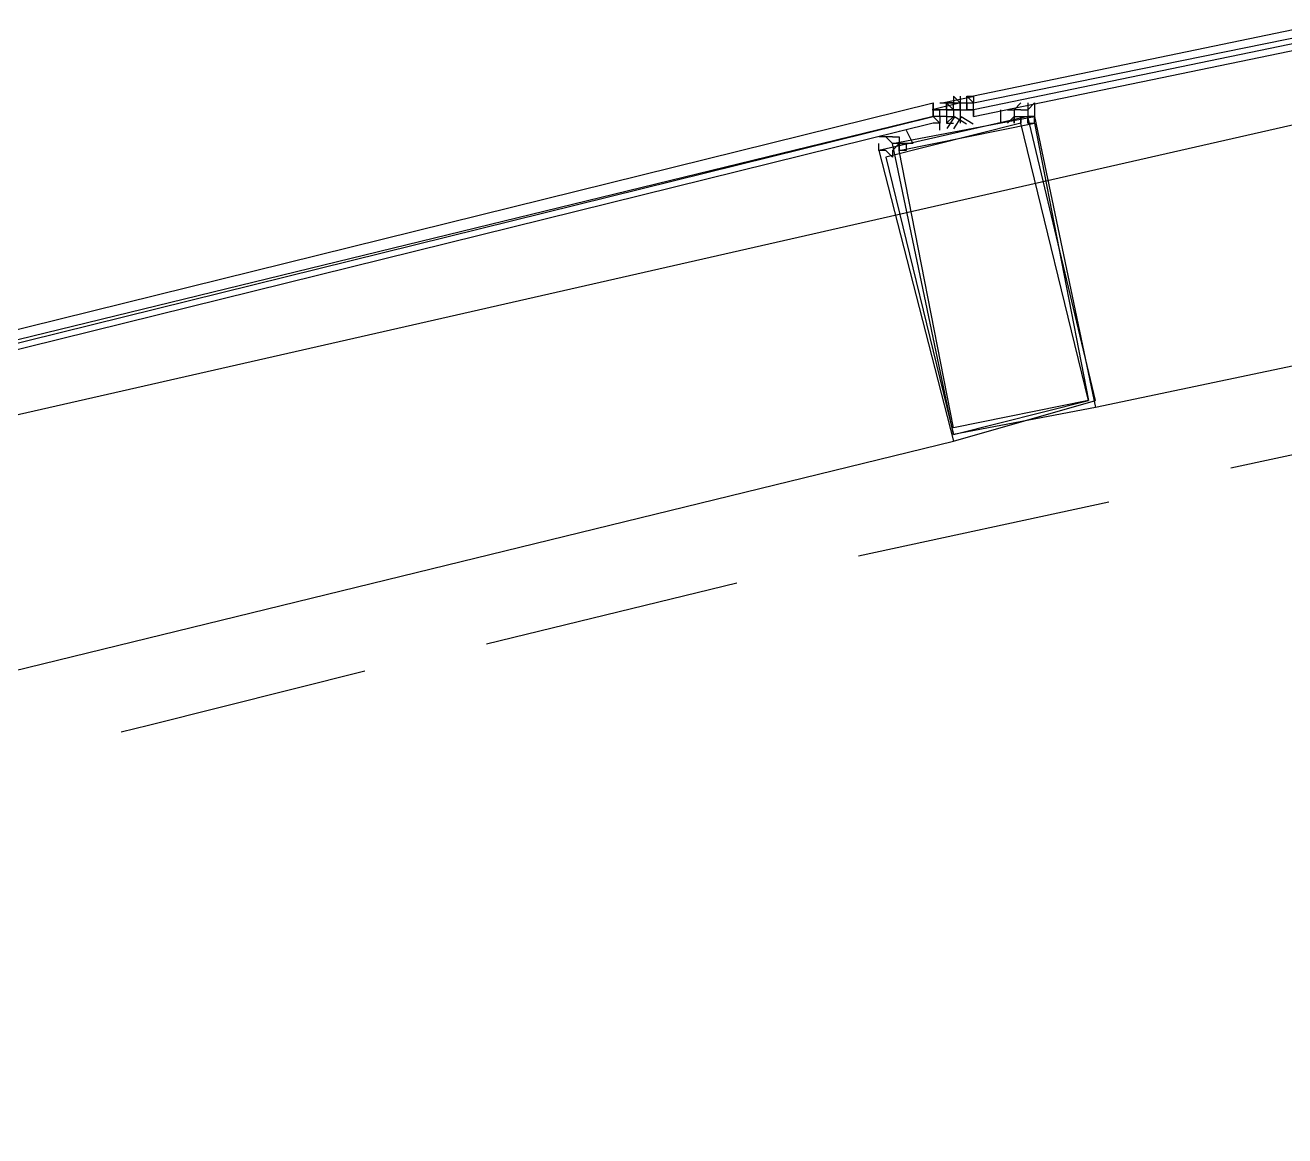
# Model space of a CAD drawing. Header units: feet. Extents: x -84 to 198, y -22 to 181.
# Drawn here: x 61.891 to 64.373, y 149.422 to 151.611 of the extents above; entities that cross this region are included whole.
import ezdxf

# ---------------------------------------------------------------- set-up
doc = ezdxf.new("R2010")
doc.units = ezdxf.units.FT
doc.layers.add('A-AREA-UNIDAD', color=30, linetype='CONTINUOUS')
doc.layers.add('A-LINEA', color=7, linetype='CONTINUOUS')

msp = doc.modelspace()

# ---------------------------------------------------------------- linework, layer by layer
at = {"layer": 'A-AREA-UNIDAD'}
msp.add_lwpolyline([(86.112, 153.9733), (76.032, 153.3689), (67.2, 152.0533), (60.16, 150.4533), (60.08, 150.2578), (59.44, 150.2578), (56.48, 149.4222)], dxfattribs=at)
at = {"layer": 'A-LINEA'}
for p, q in [((67.6267, 151.6178), (64, 150.8578)), ((63.678, 151.4449), (63.7343, 151.4587)), ((63.68, 151.4578), (63.68, 151.4578)), ((63.68, 151.4578), (63.68, 151.4578)), ((63.68, 151.4578), (63.68, 151.4578)), ((63.68, 151.4578), (63.68, 151.4578)), ((63.68, 151.4578), (63.68, 151.4578)), ((63.68, 151.4578), (63.68, 151.4578)), ((63.68, 151.4578), (63.68, 151.4578)), ((63.68, 151.4578), (63.68, 151.4578)), ((63.68, 151.4578), (63.68, 151.4578)), ((63.68, 151.4578), (63.68, 151.4578)), ((63.68, 151.4578), (63.68, 151.4578)), ((63.6933, 151.4578), (63.7067, 151.4578)), ((63.6933, 151.4578), (63.6933, 151.4578)), ((63.6933, 151.4578), (63.6933, 151.4578)), ((63.6933, 151.4578), (63.6933, 151.4578)), ((63.6933, 151.4578), (63.6933, 151.4578)), ((63.6933, 151.4578), (63.6933, 151.4578)), ((63.6933, 151.4578), (63.6933, 151.4578)), ((63.7015, 151.4586), (63.7583, 151.4703)), ((63.7067, 151.4578), (63.7067, 151.4578)), ((63.7067, 151.4578), (63.7067, 151.4578)), ((63.7067, 151.4578), (63.7067, 151.4578)), ((63.72, 151.4578), (63.7067, 151.4578)), ((63.7067, 151.4578), (63.7067, 151.4578)), ((63.7067, 151.4578), (63.7067, 151.4578)), ((63.72, 151.4578), (63.7067, 151.4578)), ((63.72, 151.4578), (63.7067, 151.4578)), ((63.7067, 151.4444), (63.7067, 151.4578)), ((63.7067, 151.4578), (63.72, 151.4444)), ((63.7067, 151.4578), (63.7067, 151.4578)), ((63.72, 151.4578), (63.7067, 151.4578)), ((63.7067, 151.4578), (63.7067, 151.4578)), ((63.72, 151.4578), (63.7067, 151.4578)), ((63.72, 151.4578), (63.7067, 151.4578)), ((63.7067, 151.4578), (63.7067, 151.4578)), ((63.72, 151.4578), (63.7067, 151.4578)), ((63.7067, 151.4578), (63.7067, 151.4578)), ((63.7067, 151.4444), (63.7067, 151.4578)), ((63.7067, 151.4444), (63.7067, 151.4578)), ((63.7067, 151.4578), (63.7067, 151.4578)), ((63.7067, 151.4578), (63.7067, 151.4578)), ((63.7067, 151.4578), (63.7067, 151.4578)), ((63.7067, 151.4578), (63.7067, 151.4578)), ((63.7067, 151.4578), (63.7067, 151.4444)), ((63.7067, 151.4578), (63.7067, 151.4578)), ((63.7067, 151.4578), (63.7067, 151.4578)), ((63.7067, 151.4444), (63.7067, 151.4578)), ((63.7067, 151.4578), (63.7067, 151.4578)), ((63.7067, 151.4578), (63.7067, 151.4578)), ((63.7067, 151.4578), (63.7067, 151.4578)), ((63.7067, 151.4578), (63.7067, 151.4578)), ((63.7067, 151.4578), (63.7067, 151.4578)), ((63.72, 151.4578), (63.7067, 151.4578)), ((63.7067, 151.4578), (63.7067, 151.4578)), ((63.7067, 151.4578), (63.7067, 151.4578)), ((63.7067, 151.4578), (63.7067, 151.4578)), ((63.7067, 151.4578), (63.72, 151.4578)), ((63.7067, 151.4578), (63.7067, 151.4578)), ((63.7067, 151.4578), (63.7067, 151.4578)), ((63.7067, 151.4578), (63.7067, 151.4578)), ((63.7067, 151.4578), (63.7067, 151.4578)), ((63.7067, 151.4578), (63.7067, 151.4578)), ((63.7067, 151.4578), (63.7067, 151.4578)), ((63.7067, 151.4444), (63.7067, 151.4578)), ((63.72, 151.4711), (63.72, 151.4578)), ((63.72, 151.4711), (63.7333, 151.4578)), ((63.72, 151.4578), (63.72, 151.4578)), ((63.72, 151.4578), (63.72, 151.4578)), ((63.72, 151.4578), (63.7333, 151.4578)), ((63.72, 151.4578), (63.72, 151.4578)), ((63.72, 151.4444), (63.72, 151.4578)), ((63.72, 151.4578), (63.72, 151.4578)), ((63.72, 151.4578), (63.72, 151.4578)), ((63.72, 151.4578), (63.72, 151.4578)), ((63.72, 151.4578), (63.72, 151.4578)), ((63.72, 151.4578), (63.72, 151.4578)), ((63.72, 151.4444), (63.72, 151.4578)), ((63.72, 151.4578), (63.72, 151.4578)), ((63.72, 151.4578), (63.72, 151.4578)), ((63.72, 151.4578), (63.72, 151.4578)), ((63.72, 151.4578), (63.72, 151.4578)), ((63.72, 151.4578), (63.72, 151.4578)), ((63.72, 151.4578), (63.72, 151.4578)), ((63.72, 151.4578), (63.72, 151.4578)), ((63.72, 151.4578), (63.72, 151.4578)), ((63.72, 151.4578), (63.72, 151.4578)), ((63.72, 151.4578), (63.72, 151.4578)), ((63.72, 151.4578), (63.72, 151.4578)), ((63.72, 151.4578), (63.72, 151.4578)), ((63.72, 151.4578), (63.72, 151.4578)), ((63.72, 151.4578), (63.72, 151.4578)), ((63.72, 151.4578), (63.72, 151.4578)), ((63.72, 151.4578), (63.72, 151.4578)), ((63.72, 151.4578), (63.72, 151.4578)), ((63.72, 151.4578), (63.72, 151.4578)), ((63.72, 151.4578), (63.72, 151.4578)), ((63.72, 151.4578), (63.72, 151.4578)), ((63.72, 151.4578), (63.72, 151.4578)), ((63.72, 151.4578), (63.72, 151.4578)), ((63.72, 151.4578), (63.72, 151.4578)), ((63.72, 151.4578), (63.72, 151.4578)), ((63.72, 151.4444), (63.72, 151.4578)), ((63.72, 151.4578), (63.72, 151.4578)), ((63.72, 151.4578), (63.72, 151.4578)), ((63.72, 151.4578), (63.72, 151.4578)), ((63.72, 151.4578), (63.72, 151.4578)), ((63.72, 151.4578), (63.72, 151.4578)), ((63.72, 151.4578), (63.72, 151.4578)), ((63.72, 151.4578), (63.72, 151.4578)), ((63.72, 151.4578), (63.72, 151.4578)), ((63.72, 151.4578), (63.72, 151.4578)), ((63.72, 151.4578), (63.72, 151.4578)), ((63.72, 151.4578), (63.72, 151.4578)), ((63.72, 151.4578), (63.72, 151.4578)), ((63.72, 151.4578), (63.72, 151.4578)), ((63.72, 151.4578), (63.72, 151.4578)), ((63.72, 151.4578), (63.72, 151.4578)), ((63.72, 151.4578), (63.72, 151.4578)), ((63.72, 151.4578), (63.72, 151.4578)), ((63.7333, 151.4711), (63.7333, 151.4711)), ((63.7333, 151.4711), (63.7333, 151.4711)), ((63.7333, 151.4711), (63.7333, 151.4711)), ((63.7333, 151.4578), (63.7333, 151.4578)), ((63.7333, 151.4578), (63.7333, 151.4578)), ((63.7333, 151.4578), (63.7467, 151.4578)), ((63.7333, 151.4578), (63.7333, 151.4578)), ((63.7333, 151.4578), (63.7333, 151.4578)), ((63.7333, 151.4578), (63.7333, 151.4578)), ((63.7333, 151.4444), (63.7333, 151.4578)), ((63.7333, 151.4578), (63.7333, 151.4578)), ((63.7333, 151.4578), (63.7333, 151.4578)), ((63.7333, 151.4578), (63.7333, 151.4578)), ((63.7333, 151.4578), (63.7333, 151.4578)), ((63.7333, 151.4578), (63.7333, 151.4578)), ((63.7333, 151.4578), (63.7333, 151.4578)), ((63.7333, 151.4578), (63.7333, 151.4578)), ((63.7333, 151.4578), (63.7333, 151.4578)), ((63.7333, 151.4578), (63.7333, 151.4578)), ((63.7333, 151.4578), (63.7333, 151.4578)), ((63.7333, 151.4578), (63.7333, 151.4578)), ((63.7333, 151.4578), (63.7333, 151.4578)), ((63.7333, 151.4578), (63.7333, 151.4578)), ((63.7333, 151.4578), (63.7333, 151.4578)), ((63.7333, 151.4578), (63.7333, 151.4578)), ((63.7333, 151.4578), (63.7333, 151.4578)), ((63.7333, 151.4578), (63.7333, 151.4578)), ((63.7333, 151.4578), (63.7333, 151.4578)), ((63.7333, 151.4578), (63.7333, 151.4578)), ((63.7333, 151.4578), (63.7333, 151.4578)), ((63.7333, 151.4578), (63.7333, 151.4578)), ((63.7333, 151.4578), (63.7333, 151.4578)), ((63.7333, 151.4578), (63.7333, 151.4578)), ((63.7333, 151.4578), (63.7333, 151.4578)), ((63.7333, 151.4578), (63.7333, 151.4578)), ((63.7333, 151.4578), (63.7333, 151.4578)), ((63.7333, 151.4578), (63.7333, 151.4578)), ((63.7333, 151.4578), (63.7333, 151.4578)), ((63.7333, 151.4578), (63.7333, 151.4578)), ((63.7333, 151.4578), (63.7333, 151.4578)), ((63.7333, 151.4578), (63.7333, 151.4578)), ((63.7333, 151.4578), (63.7333, 151.4578)), ((63.7333, 151.4578), (63.7333, 151.4578)), ((63.7333, 151.4578), (63.7333, 151.4578)), ((63.7333, 151.4444), (63.7333, 151.4578)), ((63.7333, 151.4444), (63.7333, 151.4578)), ((63.7467, 151.4711), (63.7467, 151.4711)), ((63.7467, 151.4711), (63.7467, 151.4711)), ((63.7467, 151.4711), (63.76, 151.4711)), ((63.7467, 151.4711), (63.7467, 151.4711)), ((63.7467, 151.4711), (63.7467, 151.4711)), ((63.7467, 151.4711), (63.76, 151.4711)), ((63.7467, 151.4711), (63.7467, 151.4711)), ((63.7467, 151.4711), (63.7467, 151.4711)), ((63.7467, 151.4578), (63.7467, 151.4711)), ((63.7467, 151.4711), (63.7467, 151.4711)), ((63.7467, 151.4711), (63.7467, 151.4711)), ((63.7467, 151.4711), (63.7467, 151.4711)), ((63.7467, 151.4711), (63.7467, 151.4711)), ((63.7467, 151.4711), (63.7467, 151.4711)), ((63.7467, 151.4711), (63.7467, 151.4711)), ((63.7467, 151.4711), (63.7467, 151.4711)), ((63.7467, 151.4711), (63.7467, 151.4711)), ((63.7467, 151.4578), (63.7467, 151.4578)), ((63.7467, 151.4444), (63.7467, 151.4578)), ((63.7467, 151.4578), (63.7467, 151.4578)), ((63.7467, 151.4578), (63.7467, 151.4578)), ((63.7467, 151.4578), (63.7467, 151.4578)), ((63.7467, 151.4578), (63.7467, 151.4578)), ((63.7467, 151.4578), (63.76, 151.4578)), ((63.7467, 151.4578), (63.7467, 151.4578)), ((63.7467, 151.4578), (63.7467, 151.4578)), ((63.7467, 151.4578), (63.7467, 151.4444)), ((63.7467, 151.4578), (63.7467, 151.4578)), ((63.7467, 151.4578), (63.7467, 151.4578)), ((63.7467, 151.4578), (63.7467, 151.4578)), ((63.7467, 151.4578), (63.7467, 151.4578)), ((63.7467, 151.4578), (63.7467, 151.4578)), ((63.7467, 151.4578), (63.7467, 151.4578)), ((63.7467, 151.4578), (63.76, 151.4578)), ((63.7467, 151.4578), (63.7467, 151.4578)), ((63.7467, 151.4578), (63.7467, 151.4578)), ((63.7467, 151.4578), (63.76, 151.4578)), ((63.7467, 151.4578), (63.7467, 151.4578)), ((63.7467, 151.4578), (63.7467, 151.4578)), ((63.7467, 151.4578), (63.7467, 151.4578)), ((63.7467, 151.4578), (63.7467, 151.4444)), ((63.7467, 151.4578), (63.7467, 151.4578)), ((63.7467, 151.4578), (63.7467, 151.4578)), ((63.7467, 151.4578), (63.7467, 151.4578)), ((63.7467, 151.4578), (63.7467, 151.4578)), ((63.7467, 151.4578), (63.7467, 151.4578)), ((63.7467, 151.4578), (63.7467, 151.4578)), ((63.7467, 151.4578), (63.7467, 151.4578)), ((63.7467, 151.4578), (63.7467, 151.4578)), ((63.76, 151.4711), (63.76, 151.4711)), ((63.76, 151.4711), (63.76, 151.4711)), ((63.76, 151.4578), (63.76, 151.4578)), ((63.76, 151.4578), (63.76, 151.4578)), ((63.76, 151.4578), (63.76, 151.4578)), ((63.76, 151.4578), (63.76, 151.4578)), ((63.76, 151.4578), (63.76, 151.4578)), ((63.76, 151.4578), (63.76, 151.4578)), ((63.84, 151.4578), (63.84, 151.4578)), ((63.8667, 151.4578), (63.8667, 151.4578)), ((63.8667, 151.4578), (63.8667, 151.4311)), ((63.68, 151.4444), (63.68, 151.4444)), ((63.68, 151.4444), (63.68, 151.4444)), ((63.68, 151.4444), (63.68, 151.4444)), ((63.68, 151.4444), (63.6933, 151.4444)), ((63.68, 151.4444), (63.68, 151.4444)), ((63.68, 151.4444), (63.68, 151.4444)), ((63.68, 151.4444), (63.68, 151.4444)), ((63.68, 151.4444), (63.68, 151.4444)), ((63.68, 151.4444), (63.68, 151.4444)), ((63.68, 151.4444), (63.68, 151.4444)), ((63.68, 151.4444), (63.68, 151.4444)), ((63.68, 151.4444), (63.68, 151.4444)), ((63.68, 151.4444), (63.68, 151.4444)), ((63.68, 151.4444), (63.68, 151.4444)), ((63.68, 151.4444), (63.6933, 151.4444)), ((63.68, 151.4311), (63.68, 151.4311)), ((63.68, 151.4311), (63.68, 151.4311)), ((63.68, 151.4311), (63.68, 151.4311)), ((63.68, 151.4311), (63.68, 151.4311)), ((63.68, 151.4311), (63.68, 151.4311)), ((63.6933, 151.4311), (63.68, 151.4311)), ((63.6933, 151.4311), (63.6933, 151.4444)), ((63.6933, 151.4444), (63.6933, 151.4444)), ((63.6933, 151.4444), (63.6933, 151.4444)), ((63.6933, 151.4444), (63.6933, 151.4444)), ((63.6933, 151.4444), (63.6933, 151.4444)), ((63.6933, 151.4444), (63.6933, 151.4444)), ((63.6933, 151.4444), (63.6933, 151.4444)), ((63.6933, 151.4444), (63.6933, 151.4444)), ((63.6933, 151.4444), (63.6933, 151.4444)), ((63.6933, 151.4444), (63.6933, 151.4444)), ((63.6933, 151.4444), (63.6933, 151.4444)), ((63.6933, 151.4444), (63.6933, 151.4444)), ((63.7067, 151.4444), (63.6933, 151.4444)), ((63.7067, 151.4444), (63.6933, 151.4444)), ((63.6933, 151.4311), (63.6933, 151.4444)), ((63.7067, 151.4444), (63.6933, 151.4444)), ((63.7067, 151.4444), (63.6933, 151.4444)), ((63.7067, 151.4444), (63.6933, 151.4444)), ((63.6933, 151.4444), (63.6933, 151.4444)), ((63.6933, 151.4444), (63.6933, 151.4444)), ((63.6933, 151.4444), (63.6933, 151.4444)), ((63.6933, 151.4444), (63.6933, 151.4444)), ((63.6933, 151.4444), (63.6933, 151.4444)), ((63.6933, 151.4444), (63.6933, 151.4444)), ((63.6933, 151.4444), (63.6933, 151.4444)), ((63.6933, 151.4444), (63.6933, 151.4444)), ((63.6933, 151.4444), (63.6933, 151.4444)), ((63.6933, 151.4444), (63.6933, 151.4444)), ((63.6933, 151.4444), (63.6933, 151.4444)), ((63.6933, 151.4444), (63.6933, 151.4444)), ((63.6933, 151.4444), (63.6933, 151.4444)), ((63.6933, 151.4444), (63.6933, 151.4444)), ((63.6933, 151.4311), (63.6933, 151.4311)), ((63.6933, 151.4311), (63.6933, 151.4311)), ((63.7067, 151.4311), (63.6933, 151.4311)), ((63.6933, 151.4311), (63.6933, 151.4311)), ((63.6933, 151.4311), (63.6933, 151.4311)), ((63.6933, 151.4311), (63.6933, 151.4311)), ((63.6933, 151.4311), (63.6933, 151.4311)), ((63.6933, 151.4311), (63.6933, 151.4311)), ((63.6933, 151.4311), (63.6933, 151.4311)), ((63.6933, 151.4311), (63.6933, 151.4311)), ((63.6933, 151.4311), (63.6933, 151.4311)), ((63.6933, 151.4311), (63.6933, 151.4311)), ((63.6933, 151.4311), (63.6933, 151.4311)), ((63.6933, 151.4311), (63.6933, 151.4178)), ((63.6933, 151.4311), (63.6933, 151.4311)), ((63.6933, 151.4311), (63.6933, 151.4178)), ((63.6933, 151.4311), (63.6933, 151.4311)), ((63.6933, 151.4311), (63.6933, 151.4311)), ((63.6933, 151.4311), (63.6933, 151.4311)), ((63.6933, 151.4311), (63.6933, 151.4311)), ((63.6933, 151.4311), (63.6933, 151.4311)), ((63.6933, 151.4311), (63.6933, 151.4311)), ((63.7067, 151.4444), (63.7067, 151.4444)), ((63.7067, 151.4444), (63.7067, 151.4444)), ((63.7067, 151.4444), (63.7067, 151.4444)), ((63.7067, 151.4444), (63.7067, 151.4444)), ((63.7067, 151.4444), (63.7067, 151.4444)), ((63.7067, 151.4444), (63.7067, 151.4444)), ((63.7067, 151.4444), (63.7067, 151.4444)), ((63.7067, 151.4444), (63.7067, 151.4444)), ((63.7067, 151.4444), (63.7067, 151.4444)), ((63.7067, 151.4444), (63.7067, 151.4444)), ((63.7067, 151.4444), (63.7067, 151.4444)), ((63.7067, 151.4444), (63.7067, 151.4444)), ((63.7067, 151.4444), (63.7067, 151.4444)), ((63.7067, 151.4444), (63.7067, 151.4444)), ((63.7067, 151.4444), (63.7067, 151.4444)), ((63.7067, 151.4444), (63.7067, 151.4444)), ((63.7067, 151.4444), (63.7067, 151.4444)), ((63.7067, 151.4444), (63.7067, 151.4444)), ((63.7067, 151.4444), (63.7067, 151.4444)), ((63.7067, 151.4444), (63.7067, 151.4444)), ((63.7067, 151.4444), (63.7067, 151.4444)), ((63.7067, 151.4444), (63.7067, 151.4444)), ((63.7067, 151.4444), (63.7067, 151.4444)), ((63.7067, 151.4444), (63.7067, 151.4444)), ((63.7067, 151.4444), (63.7067, 151.4444)), ((63.7067, 151.4444), (63.7067, 151.4444)), ((63.72, 151.4444), (63.7067, 151.4444)), ((63.7067, 151.4444), (63.7067, 151.4444)), ((63.7067, 151.4444), (63.7067, 151.4444)), ((63.7067, 151.4444), (63.7067, 151.4444)), ((63.72, 151.4444), (63.7067, 151.4444)), ((63.7067, 151.4444), (63.7067, 151.4444)), ((63.7067, 151.4444), (63.7067, 151.4444)), ((63.7067, 151.4444), (63.7067, 151.4444)), ((63.7067, 151.4444), (63.7067, 151.4444)), ((63.7067, 151.4444), (63.7067, 151.4444)), ((63.7067, 151.4444), (63.7067, 151.4444)), ((63.7067, 151.4444), (63.7067, 151.4444)), ((63.7067, 151.4444), (63.7067, 151.4444)), ((63.7067, 151.4444), (63.7067, 151.4444)), ((63.7067, 151.4444), (63.7067, 151.4444)), ((63.7067, 151.4444), (63.7067, 151.4444)), ((63.7067, 151.4444), (63.7067, 151.4444)), ((63.7067, 151.4444), (63.7067, 151.4444)), ((63.7067, 151.4444), (63.7067, 151.4444)), ((63.7067, 151.4444), (63.7067, 151.4444)), ((63.7067, 151.4444), (63.7067, 151.4444)), ((63.7067, 151.4444), (63.7067, 151.4444)), ((63.7067, 151.4444), (63.7067, 151.4444)), ((63.7067, 151.4444), (63.7067, 151.4444)), ((63.7067, 151.4178), (63.72, 151.4311)), ((63.7067, 151.4311), (63.7067, 151.4311)), ((63.7067, 151.4311), (63.72, 151.4311)), ((63.7067, 151.4311), (63.7067, 151.4311)), ((63.7067, 151.4311), (63.72, 151.4311)), ((63.7067, 151.4311), (63.7067, 151.4311)), ((63.7067, 151.4311), (63.7067, 151.4311)), ((63.7067, 151.4311), (63.7067, 151.4311)), ((63.7067, 151.4311), (63.7067, 151.4311)), ((63.7067, 151.4311), (63.7067, 151.4311)), ((63.7067, 151.4311), (63.7067, 151.4311)), ((63.7067, 151.4311), (63.7067, 151.4311)), ((63.7067, 151.4311), (63.7067, 151.4311)), ((63.7067, 151.4311), (63.7067, 151.4311)), ((63.7067, 151.4311), (63.7067, 151.4178)), ((63.7067, 151.4311), (63.7067, 151.4311)), ((63.7067, 151.4311), (63.7067, 151.4311)), ((63.7067, 151.4311), (63.7067, 151.4311)), ((63.72, 151.4444), (63.72, 151.4444)), ((63.72, 151.4444), (63.72, 151.4444)), ((63.72, 151.4444), (63.72, 151.4444)), ((63.72, 151.4444), (63.72, 151.4444)), ((63.72, 151.4444), (63.72, 151.4444)), ((63.72, 151.4444), (63.72, 151.4444)), ((63.72, 151.4444), (63.72, 151.4444)), ((63.72, 151.4444), (63.72, 151.4444)), ((63.72, 151.4444), (63.72, 151.4444)), ((63.72, 151.4444), (63.7333, 151.4444)), ((63.72, 151.4444), (63.72, 151.4444)), ((63.72, 151.4444), (63.72, 151.4444)), ((63.72, 151.4444), (63.72, 151.4444)), ((63.72, 151.4444), (63.72, 151.4444)), ((63.72, 151.4444), (63.72, 151.4444)), ((63.72, 151.4444), (63.72, 151.4444)), ((63.72, 151.4444), (63.72, 151.4444)), ((63.72, 151.4444), (63.72, 151.4311)), ((63.72, 151.4444), (63.72, 151.4311)), ((63.72, 151.4444), (63.72, 151.4444)), ((63.72, 151.4444), (63.72, 151.4444)), ((63.72, 151.4444), (63.72, 151.4444)), ((63.7333, 151.4444), (63.72, 151.4444)), ((63.7333, 151.4444), (63.72, 151.4444)), ((63.72, 151.4444), (63.72, 151.4444)), ((63.7333, 151.4444), (63.72, 151.4444)), ((63.72, 151.4444), (63.72, 151.4444)), ((63.72, 151.4444), (63.72, 151.4444)), ((63.7333, 151.4444), (63.72, 151.4444)), ((63.72, 151.4444), (63.72, 151.4444)), ((63.72, 151.4444), (63.72, 151.4444)), ((63.72, 151.4444), (63.72, 151.4444)), ((63.72, 151.4444), (63.72, 151.4444)), ((63.72, 151.4444), (63.72, 151.4311)), ((63.72, 151.4444), (63.72, 151.4444)), ((63.72, 151.4444), (63.72, 151.4444)), ((63.72, 151.4444), (63.72, 151.4444)), ((63.72, 151.4444), (63.72, 151.4444)), ((63.72, 151.4444), (63.72, 151.4444)), ((63.72, 151.4444), (63.72, 151.4444)), ((63.72, 151.4444), (63.72, 151.4444)), ((63.72, 151.4444), (63.72, 151.4444)), ((63.72, 151.4444), (63.72, 151.4444)), ((63.72, 151.4444), (63.72, 151.4444)), ((63.72, 151.4444), (63.7333, 151.4444)), ((63.72, 151.4444), (63.72, 151.4444)), ((63.72, 151.4444), (63.72, 151.4444)), ((63.72, 151.4444), (63.72, 151.4444)), ((63.72, 151.4444), (63.72, 151.4444)), ((63.72, 151.4444), (63.72, 151.4444)), ((63.72, 151.4444), (63.72, 151.4444)), ((63.72, 151.4311), (63.72, 151.4311)), ((63.72, 151.4311), (63.72, 151.4311)), ((63.72, 151.4311), (63.72, 151.4311)), ((63.72, 151.4311), (63.72, 151.4311)), ((63.72, 151.4311), (63.72, 151.4311)), ((63.72, 151.4311), (63.72, 151.4311)), ((63.72, 151.4311), (63.72, 151.4311)), ((63.72, 151.4311), (63.72, 151.4311)), ((63.72, 151.4311), (63.72, 151.4311)), ((63.7333, 151.4444), (63.7333, 151.4444)), ((63.7333, 151.4444), (63.7333, 151.4444)), ((63.7333, 151.4444), (63.7333, 151.4444)), ((63.7333, 151.4444), (63.7333, 151.4444)), ((63.7333, 151.4444), (63.7333, 151.4444)), ((63.7333, 151.4444), (63.7333, 151.4444)), ((63.7333, 151.4444), (63.7333, 151.4444)), ((63.7333, 151.4444), (63.7467, 151.4444)), ((63.7333, 151.4444), (63.7467, 151.4444)), ((63.7333, 151.4444), (63.7333, 151.4444)), ((63.7333, 151.4444), (63.7333, 151.4444)), ((63.7333, 151.4444), (63.7333, 151.4444)), ((63.7333, 151.4444), (63.7467, 151.4444)), ((63.7333, 151.4444), (63.7333, 151.4444)), ((63.7333, 151.4444), (63.7333, 151.4444)), ((63.7333, 151.4444), (63.7333, 151.4444)), ((63.7333, 151.4444), (63.7467, 151.4444)), ((63.7333, 151.4444), (63.7333, 151.4444)), ((63.7333, 151.4444), (63.7333, 151.4444)), ((63.7333, 151.4444), (63.7333, 151.4444)), ((63.7333, 151.4444), (63.7333, 151.4444)), ((63.7333, 151.4444), (63.7333, 151.4444)), ((63.7333, 151.4444), (63.7333, 151.4444)), ((63.7333, 151.4444), (63.7333, 151.4444)), ((63.7333, 151.4444), (63.7333, 151.4444)), ((63.7333, 151.4444), (63.7333, 151.4444)), ((63.7333, 151.4444), (63.7333, 151.4444)), ((63.7333, 151.4444), (63.7333, 151.4444)), ((63.7333, 151.4444), (63.7333, 151.4444)), ((63.7333, 151.4444), (63.7333, 151.4444)), ((63.7333, 151.4444), (63.7333, 151.4444)), ((63.7333, 151.4444), (63.7333, 151.4444)), ((63.7333, 151.4444), (63.7333, 151.4444)), ((63.7333, 151.4444), (63.7333, 151.4444)), ((63.7333, 151.4444), (63.7333, 151.4444)), ((63.7333, 151.4444), (63.7333, 151.4444)), ((63.7333, 151.4444), (63.7333, 151.4444)), ((63.7333, 151.4444), (63.7333, 151.4444)), ((63.7333, 151.4444), (63.7333, 151.4444)), ((63.7333, 151.4444), (63.7333, 151.4444)), ((63.7333, 151.4444), (63.7333, 151.4444)), ((63.7333, 151.4311), (63.7333, 151.4311)), ((63.7333, 151.4311), (63.7333, 151.4311)), ((63.7333, 151.4311), (63.7333, 151.4311)), ((63.7333, 151.4311), (63.7333, 151.4311)), ((63.7333, 151.4311), (63.7333, 151.4311)), ((63.7333, 151.4311), (63.7333, 151.4311)), ((63.7333, 151.4311), (63.7333, 151.4311)), ((63.7333, 151.4311), (63.7333, 151.4311)), ((63.7333, 151.4311), (63.7333, 151.4311)), ((63.7333, 151.4311), (63.7333, 151.4311)), ((63.7333, 151.4311), (63.7333, 151.4311)), ((63.7333, 151.4311), (63.7333, 151.4311)), ((63.7333, 151.4311), (63.7333, 151.4311)), ((63.7333, 151.4311), (63.7333, 151.4311)), ((63.7333, 151.4311), (63.7333, 151.4311)), ((63.7333, 151.4311), (63.7333, 151.4311)), ((63.7333, 151.4311), (63.7333, 151.4311)), ((63.7467, 151.4444), (63.7467, 151.4444)), ((63.7467, 151.4444), (63.7467, 151.4444)), ((63.7467, 151.4444), (63.7467, 151.4444)), ((63.7467, 151.4444), (63.7467, 151.4444)), ((63.7467, 151.4444), (63.7467, 151.4444)), ((63.7467, 151.4444), (63.7467, 151.4444)), ((63.7467, 151.4444), (63.7467, 151.4444)), ((63.7467, 151.4444), (63.7467, 151.4444)), ((63.7467, 151.4444), (63.76, 151.4444)), ((63.7467, 151.4444), (63.7467, 151.4444)), ((63.7467, 151.4444), (63.7467, 151.4444)), ((63.7467, 151.4444), (63.7467, 151.4444)), ((63.7467, 151.4444), (63.7467, 151.4444)), ((63.7467, 151.4444), (63.7467, 151.4444)), ((63.7467, 151.4444), (63.76, 151.4444)), ((63.7467, 151.4444), (63.7467, 151.4444)), ((63.7467, 151.4444), (63.7467, 151.4444)), ((63.7467, 151.4444), (63.7467, 151.4444)), ((63.7467, 151.4444), (63.7467, 151.4444)), ((63.7467, 151.4444), (63.7467, 151.4444)), ((63.7467, 151.4444), (63.7467, 151.4444)), ((63.76, 151.4444), (63.76, 151.4444)), ((63.76, 151.4444), (63.76, 151.4444)), ((63.76, 151.4444), (63.76, 151.4444)), ((63.76, 151.4444), (63.76, 151.4444)), ((63.76, 151.4444), (63.76, 151.4444)), ((63.76, 151.4444), (63.76, 151.4444)), ((63.76, 151.4444), (63.76, 151.4444)), ((63.76, 151.4444), (63.76, 151.4444)), ((63.76, 151.4444), (63.76, 151.4444)), ((63.76, 151.4311), (63.76, 151.4311)), ((63.76, 151.4311), (63.76, 151.4311)), ((63.76, 151.4311), (63.76, 151.4311)), ((63.76, 151.4311), (63.76, 151.4311)), ((63.76, 151.4311), (63.76, 151.4311)), ((63.76, 151.4311), (63.76, 151.4311)), ((63.76, 151.4311), (63.76, 151.4311)), ((63.76, 151.4311), (63.76, 151.4311)), ((63.8133, 151.4178), (63.8133, 151.4444)), ((63.8267, 151.4444), (63.84, 151.4444)), ((63.8533, 151.4444), (63.8667, 151.4444)), ((63.6933, 151.4178), (63.6933, 151.4178)), ((63.6933, 151.4178), (63.6933, 151.4178)), ((63.6933, 151.4178), (63.6933, 151.4178)), ((63.6933, 151.4178), (63.6933, 151.4178)), ((63.6933, 151.4178), (63.6933, 151.4178)), ((63.6933, 151.4178), (63.6933, 151.4178)), ((63.6933, 151.4178), (63.6933, 151.4178)), ((63.6933, 151.4178), (63.6933, 151.4178)), ((63.6933, 151.4178), (63.6933, 151.4178)), ((63.6933, 151.4044), (63.6933, 151.4044)), ((63.5867, 151.3644), (63.5867, 151.3644)), ((63.5867, 151.3644), (63.5867, 151.3644)), ((60.12, 149.9111), (63.72, 150.7911)), ((64.0267, 150.6711), (63.5333, 150.5644)), ((63.2933, 150.5111), (62.8, 150.3911))]:
    msp.add_line(p, q, dxfattribs=at)
for points in [[(67.6133, 152.2711), (63.76, 151.4711), (63.76, 151.4578), (67.6267, 152.2444), (67.6267, 152.2578), (67.6133, 152.2711)], [(67.6267, 152.2444), (63.76, 151.4444), (63.76, 151.4311), (67.6267, 152.2311), (67.6267, 152.2444)], [(59.8533, 150.5111), (63.68, 151.4578), (63.68, 151.4444), (63.68, 151.4311), (59.8533, 150.4978), (59.84, 150.5111), (59.8533, 150.5111)], [(63.6933, 151.4444), (63.68, 151.4444), (63.68, 151.4578)], [(63.6933, 151.4044), (63.6933, 151.4178), (63.68, 151.4311), (63.68, 151.4444), (63.68, 151.4578)], [(63.7067, 151.4578), (63.7067, 151.4444), (63.6933, 151.4444)], [(63.7067, 151.4578), (63.7067, 151.4444), (63.7067, 151.4311), (63.7067, 151.4178), (63.72, 151.4178)], [(63.72, 151.4578), (63.7333, 151.4578), (63.7333, 151.4444)], [(63.7333, 151.4711), (63.7333, 151.4444), (63.7333, 151.4311), (63.7333, 151.4178)], [(63.76, 151.4311), (63.76, 151.4444), (63.76, 151.4578), (63.7467, 151.4711), (63.76, 151.4711)], [(63.7467, 151.4578), (63.7467, 151.4444), (63.7467, 151.4578)], [(63.84, 151.4444), (63.8533, 151.4578), (63.8533, 151.4578), (63.8533, 151.4578)], [(63.8667, 151.4444), (63.88, 151.4578), (63.88, 151.4578), (63.88, 151.4578), (63.88, 151.4311), (63.88, 151.4311), (63.88, 151.4311), (63.88, 151.4311), (63.8667, 151.4311)], [(59.8533, 150.4844), (63.68, 151.4311), (63.6933, 151.4178), (63.68, 151.4178), (59.8533, 150.4711), (59.8533, 150.4844)], [(63.72, 150.7911), (64, 150.8711), (63.8667, 151.4311), (63.5733, 151.3644), (63.72, 150.7911)], [(64, 150.8578), (63.72, 150.8044), (63.6, 151.3778), (63.88, 151.4311), (64, 150.8578)], [(63.7067, 151.4444), (63.7067, 151.4444), (63.72, 151.4444), (63.72, 151.4444)], [(63.7461, 151.416), (63.7224, 151.4307), (63.707, 151.4075)], [(63.7593, 151.4163), (63.7354, 151.4306), (63.7204, 151.4071)], [(63.76, 151.4311), (63.76, 151.4444), (63.7467, 151.4444)], [(63.8267, 151.4444), (63.8267, 151.4444), (63.8267, 151.4444), (63.8267, 151.4444)], [(63.8267, 151.4178), (63.8267, 151.4178), (63.84, 151.4311), (63.84, 151.4311), (63.84, 151.4178), (63.84, 151.4178), (63.84, 151.4178), (63.84, 151.4178)], [(63.8533, 151.4444), (63.8533, 151.4444), (63.84, 151.4444), (63.84, 151.4444), (63.84, 151.4311), (63.84, 151.4311), (63.8667, 151.4311), (63.8667, 151.4311), (63.8667, 151.4178), (63.8667, 151.4178), (63.8667, 151.4178), (63.8667, 151.4178), (63.8667, 151.4178), (63.88, 151.4178), (63.88, 151.4311), (63.88, 151.4311)], [(63.84, 151.4178), (63.84, 151.4311), (63.84, 151.4311)], [(63.8533, 151.4178), (63.8533, 151.4178), (63.8533, 151.4178), (63.8533, 151.4311), (63.8533, 151.4311), (63.8533, 151.4311), (63.8533, 151.4311), (63.8533, 151.4311), (63.8533, 151.4311)], [(63.8533, 151.4311), (63.8533, 151.4178), (63.8533, 151.4178)], [(63.72, 150.8044), (63.9867, 150.8711), (63.8533, 151.4178), (63.5867, 151.3511), (63.72, 150.8044)], [(63.6267, 151.4044), (63.6267, 151.4044), (63.6267, 151.4044), (63.6267, 151.4044), (63.64, 151.3778), (63.64, 151.3778), (63.6133, 151.3778), (63.6133, 151.3778), (63.6133, 151.3778), (63.6267, 151.3778), (63.6267, 151.3644), (63.6133, 151.3644), (63.6133, 151.3644), (63.6133, 151.3644), (63.6133, 151.3644), (63.6133, 151.3644), (63.6133, 151.3778), (63.6133, 151.3778), (63.6, 151.3778), (63.6, 151.3778), (63.5867, 151.3911), (63.5867, 151.3911)], [(63.9867, 150.8711), (63.72, 150.8178), (63.6133, 151.3644), (63.88, 151.4178), (63.9867, 150.8711)], [(63.6133, 151.4044), (63.6133, 151.4044), (63.6133, 151.4044)], [(63.6, 151.3911), (63.5867, 151.3911), (63.5867, 151.3911), (63.5733, 151.3911), (63.5733, 151.3911)], [(63.6, 151.3511), (63.5867, 151.3644), (63.5867, 151.3644), (63.5867, 151.3644), (63.5867, 151.3644), (63.5867, 151.3644), (63.5733, 151.3644), (63.5733, 151.3644), (63.5733, 151.3778), (63.5733, 151.3778)], [(63.6, 151.3911), (63.6, 151.3911), (63.6, 151.3911)], [(63.6, 151.3911), (63.6, 151.3911), (63.6133, 151.3911), (63.6133, 151.3911), (63.6133, 151.3778), (63.6133, 151.3778), (63.6, 151.3644), (63.6, 151.3644), (63.6, 151.3644), (63.6, 151.3644), (63.6, 151.3644), (63.6, 151.3644), (63.6, 151.3511)], [(63.6, 151.3644), (63.6, 151.3644), (63.6, 151.3644)], [(64.76, 150.8444), (64.4533, 150.7778), (64.2667, 150.7378)], [(62.56, 150.3378), (62.1333, 150.2311), (62.08, 150.2178)]]:
    msp.add_lwpolyline(points, dxfattribs=at)
for points in [[(63.8667, 151.4311), (63.8667, 151.4311), (63.8667, 151.4178), (63.8667, 151.4178)], [(63.6133, 151.3778), (63.6133, 151.3778), (63.6133, 151.3644), (63.6133, 151.3644)]]:
    msp.add_lwpolyline(points, close=True, dxfattribs=at)

doc.saveas('drawing.dxf')
